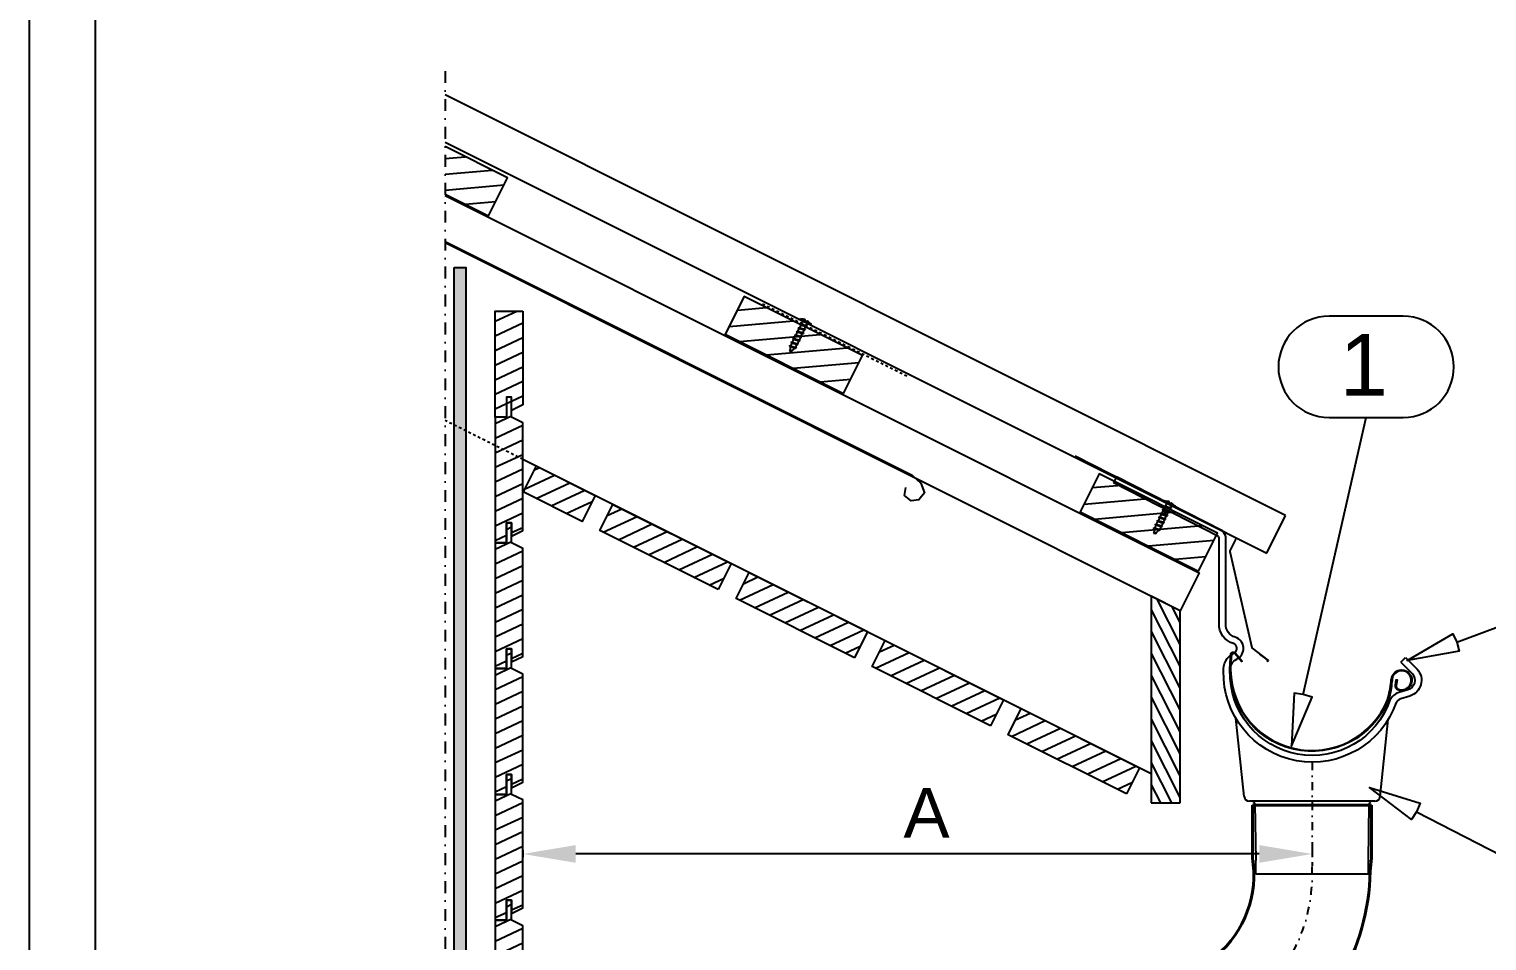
# Model space of a CAD drawing. Extents: x -5366 to 10078, y -29412 to -20292.
# Drawn here: x -2198 to -1096, y -27940 to -27251 of the extents above; entities that cross this region are included whole.
import ezdxf
from ezdxf.enums import TextEntityAlignment as Align

# ---------------------------------------------------------------- set-up
doc = ezdxf.new("R2010")
doc.units = 0
for name, pattern in [('KL', [4, 2, -2]), ('PKEL', [5, 2, -1.5, 0, -1.5]), ('PKL', [7, 3, -2, 0, -2])]:
    doc.linetypes.add(name, pattern=pattern)
doc.layers.get('0').update_dxf_attribs({"linetype": 'CONTINUOUS'})
for name, color, linetype in [('025', 1, 'CONTINUOUS'), ('1', 7, 'CONTINUOUS'), ('CLASSIC', 7, 'CONTINUOUS'), ('DET_RAAMIT', 7, 'CONTINUOUS'), ('Gruba', 3, 'CONTINUOUS'), ('KIINNIKE', 1, 'CONTINUOUS'), ('MITAT', 2, 'CONTINUOUS'), ('POIMULEVY', 7, 'CONTINUOUS'), ('RAAMIT', 2, 'CONTINUOUS'), ('RWS', 7, 'CONTINUOUS'), ('SININEN', 7, 'CONTINUOUS')]:
    doc.layers.add(name, color=color, linetype=linetype)
doc.layers.add('DET_RAAMI_ULOIN', color=7, linetype='CONTINUOUS', plot=False)
doc.layers.add('RWS LIMITYKSET YM', color=7, linetype='CONTINUOUS', plot=False)
doc.layers.add('KUVA', color=7, linetype='CONTINUOUS', lineweight=40)
doc.styles.add('arial', font='ARIAL.TTF')
doc.dimstyles.get("Standard").update_dxf_attribs({"dimtxt": 0.18, "dimasz": 0.18, "dimexe": 0.18, "dimexo": 0.0625, "dimgap": 0.09, "dimtad": 0, "dimtih": 1, "dimtoh": 1, "dimdec": 4, "dimzin": 0, "dimdsep": 46, "dimtxsty": 'Standard', "dimcen": 0.09, "dimadec": 0, "dimazin": 0, "dimtfac": 1, "dimtdec": 4, "dimtofl": 0, "dimtmove": 0, "dimatfit": 3, "dimfxl": 0, "dimtolj": 1, "dimtzin": 0, "dimarcsym": 0})
pattern_1 = [(25, (-1000.402, -26713.416), (-4.22618, 9.06308), [])]

# ---------------------------------------------------------------- blocks, each defined once
blk = doc.blocks.new('S43-25')
at = {"layer": 'KIINNIKE', "color": 1}
for p, q in [((-1.9, -5.4), (-1.9, -3.2)), ((1.9, -4.9), (1.9, -2.7))]:
    blk.add_line(p, q, dxfattribs=at)
at = {"layer": 'KIINNIKE'}
for p, q in [((-1.9, -8.5), (-1.9, -6.3)), ((-1.9, -11.5), (-1.9, -9.3)), ((1.9, -8), (1.9, -5.7)), ((1.9, -11), (1.9, -8.8))]:
    blk.add_line(p, q, dxfattribs=at)
at = {"layer": 'KIINNIKE', "color": 1}
for points in [[(-4.5, 1), (4.5, 1), (4.5, 0), (-4.5, 0)], [(2.6, -2.2), (2.1, -2.7), (-2.1, -3.3), (-2.7, -2.9), (-2.1, -2.4), (2.1, -1.8)], [(2.6, -5.2), (2.1, -5.7), (-2.1, -6.3), (-2.7, -6), (-2.1, -5.5), (2.1, -4.9)]]:
    blk.add_lwpolyline(points, close=True, dxfattribs=at)
for points in [[(-1.9, -2.4), (-1.9, -1, 0.414214), (-2.9, 0)], [(1.9, -1.9), (1.9, -1, -0.414214), (2.9, 0)]]:
    blk.add_lwpolyline(points, format="xyb", dxfattribs=at)
at = {"layer": 'KIINNIKE'}
for points in [[(2.6, -8.3), (2.1, -8.8), (-2.1, -9.4), (-2.7, -9), (-2.1, -8.5), (2.1, -7.9)], [(2.6, -11.3), (2.1, -11.8), (-2.1, -12.4), (-2.7, -12.1), (-2.1, -11.6), (2.1, -11)], [(2.6, -14.4), (2.1, -14.9), (-2.1, -15.4), (-2.7, -15.1), (-2.1, -14.6), (2.1, -14)], [(2.6, -17.4), (2.1, -17.9), (-2.1, -18.5), (-2.7, -18.2), (-2.1, -17.7), (2.1, -17.1)], [(2.6, -20.5), (2.1, -21), (-2, -21.5), (-2.6, -21.2), (-2, -20.7), (2.1, -20.1)], [(1.1, -23.7), (0.7, -24.1), (-0.6, -24.3), (-1, -24), (-0.6, -23.7), (0.7, -23.5)]]:
    blk.add_lwpolyline(points, close=True, dxfattribs=at)
for points in [[(-1.9, -9.3), (-1.9, -9.4)], [(1.9, -8.9), (1.9, -8.8)], [(-1.9, -14.6), (-1.9, -12.4)], [(-1.9, -17.6), (-1.9, -15.4)], [(-1.9, -18.7), (-1.9, -18.5)], [(1.9, -11.8), (1.9, -14)], [(1.9, -14.9), (1.9, -17.1)], [(1.9, -17.9), (1.9, -18.7)], [(0, -25), (-0.4, -24.2)], [(0.4, -24.1), (0, -25)]]:
    blk.add_lwpolyline(points, dxfattribs=at)
for points in [[(-1.7, -20.7, -0.048189), (-1.9, -18.7), (-1.9, -18.5)], [(-0.6, -23.7), (-0.9, -23, -0.041911), (-1.5, -21.5)], [(1.6, -21, -0.053388), (0.9, -23), (0.7, -23.5)], [(1.9, -17.9), (1.9, -18.7, -0.035659), (1.8, -20.2, -0.035659)]]:
    blk.add_lwpolyline(points, format="xyb", dxfattribs=at)
at = {"layer": 'RWS', "color": 1}
for points in [[(-0.7, 1), (-0.9, 1.7, 0.08871), (-3.3, 1, 0.082321)], [(3.3, 1, 0.08871), (0.9, 1.7), (0.7, 1)]]:
    blk.add_lwpolyline(points, format="xyb", dxfattribs=at)
blk = doc.blocks.new('A$C48CC0285')
at = {"layer": 'RWS'}
h = blk.add_hatch(dxfattribs=at)
h.set_pattern_fill('VAAKAV', color=1, scale=0.1, angle=25, style=0)
h.set_pattern_definition([(25, (718.972, 939.72), (-4.22618, 9.06308), [])])
h.paths.add_polyline_path([(-48.3, 48.7), (-58.1, 29.1), (-13.4, 6.7), (-3.6, 26.4)])
at = {"layer": '025', "color": 2}
blk.add_lwpolyline([(-48.3, 48.7), (-3.6, 26.4), (-13.4, 6.7), (-58.1, 29.1)], dxfattribs=at)
at = {"layer": 'RWS', "color": 2}
blk.add_line((-48.3, 48.7), (-58.1, 29.1), dxfattribs=at)
blk = doc.blocks.new('A$C1A014E56')
at = {"layer": 'KUVA'}
for p, q in [((44.9, 0), (-44.9, 0)), ((44.9, -40), (44.9, 0)), ((-44.9, -40), (-44.9, 0)), ((-44.9, -40), (-44, -50)), ((44.9, -40), (43.9, -50))]:
    blk.add_line(p, q, dxfattribs=at)
for centre, radius, start, end in [((-123.9, -52.6), 79.9, 302.8696, 1.8564), ((-127.6, -46.1), 171.6, 301.3357, 358.6964)]:
    blk.add_arc(centre, radius, start, end, dxfattribs=at)
at = {"layer": 'RWS LIMITYKSET YM', "linetype": 'KL'}
for p, q in [((-127.2, -146.8), (-80.5, -119.7)), ((-85.1, -219.7), (-127.2, -146.8)), ((-38.4, -192.7), (-85.1, -219.7))]:
    blk.add_line(p, q, dxfattribs=at)
blk = doc.blocks.new('*D121')
at = {"layer": 'MITAT', "color": 6, "lineweight": -2}
for p, q in [((-1824.5, -27871.1), (-1824.5, -27876.5)), ((-1228, -27871.1), (-1228, -27876.5)), ((-1268, -27874), (-1784.5, -27874))]:
    blk.add_line(p, q, dxfattribs=at)
at = {"layer": 'MITAT', "color": 6}
for points in [[(-1784.5, -27867.3), (-1784.5, -27880.7), (-1824.5, -27874)], [(-1268, -27867.3), (-1268, -27880.7), (-1228, -27874)]]:
    blk.add_solid(points, dxfattribs=at)
at = {"layer": 'MITAT', "color": 2, "insert": (-1519.4, -27843), "char_height": 37.5, "attachment_point": 5, "rotation": 360, "style": 'arial'}
blk.add_mtext('\\A1;A', dxfattribs=at)
blk = doc.blocks.new('A$C65423EF8')
at = {"layer": 'Gruba', "color": 3}
blk.add_line((217.1, 75.4), (220.6, 79), dxfattribs=at)
for points in [[(82.3, 174.6), (2.3, 215.4), (0, 210.9)], [(79.3, 170.5), (0, 210.9)], [(220.6, 79), (229.5, 70.1)]]:
    blk.add_lwpolyline(points, dxfattribs=at)
for points in [[(90.8, 89.6, -0.36276), (79.9, 104.9, -0.36276)], [(92, 94.4, -0.367886), (84.9, 104.7, -1.749447)], [(91, 82.4, 0.68073), (90.5, 89.6, 0.68073)], [(93.1, 77.8, 0.68073), (92, 94.4, -907.617005)], [(83.1, 68.2, -0.319573), (90.9, 82.3, -0.319573)], [(88.1, 68.8, -0.319573), (93.1, 77.8, -1.075827)], [(217.1, 75.4), (226, 66.6, -0.649998)]]:
    blk.add_lwpolyline(points, format="xyb", dxfattribs=at)
at = {"layer": 'Gruba'}
for points in [[(213.7, 45.1, -0.856466), (83.1, 68.9, -0.856466)], [(208.9, 46.7, -0.856466), (88.1, 68.8, -2.051163)], [(226, 66.6, -0.528683), (222.5, 54.7)], [(229.5, 70.1, -0.545084), (224, 49.9, -0.568485)], [(222.5, 54.7), (215.5, 52.5, 0.21401), (208.9, 46.7, 0.465331)], [(224, 49.9), (217, 47.8, 0.212494), (213.5, 44.7, 0.212494)]]:
    blk.add_lwpolyline(points, format="xyb", dxfattribs=at)
at = {"layer": 'RWS', "color": 3}
for p, q in [((79.9, 104.9), (79.9, 169.5)), ((84.9, 104.7), (84.9, 170))]:
    blk.add_line(p, q, dxfattribs=at)
for radius, start, end in [(2.83, 15.8785, 38.8262), (7.83, 9.5305, 48.53)]:
    blk.add_arc((77.1, 168.7), radius, start, end, dxfattribs=at)
blk = doc.blocks.new('A$C4A0A289D')
at = {"layer": '1', "color": 7, "linetype": 'Continuous'}
for p, q in [((48.3, 4.7), (42, 63.9)), ((151.1, 4.7), (157.3, 63.1))]:
    blk.add_line(p, q, dxfattribs=at)
at = {"layer": '1'}
for p, q in [((54.4, 1.2), (52.3, 1.2)), ((144.9, 1.2), (54.4, 1.2)), ((147.1, 1.2), (144.9, 1.2))]:
    blk.add_line(p, q, dxfattribs=at)
at = {"layer": '1', "color": 7, "linetype": 'Continuous'}
for centre, radius, start, end in [((52.3, 5.2), 4, 186.1127, 270), ((54.4, -0.8), 2, 45.9281, 90), ((144.9, -0.8), 2, 89.9983, 134.5044), ((147.1, 5.2), 4, 270, 353.8873)]:
    blk.add_arc(centre, radius, start, end, dxfattribs=at)
at = {"layer": 'RWS LIMITYKSET YM', "color": 7, "linetype": 'Continuous'}
for p, q in [((56.4, -0.8), (57.2, -43.5)), ((142.2, -43.5), (142.9, -0.8)), ((57.2, -53.8), (57.2, -44.1)), ((142.2, -53.8), (57.2, -53.8)), ((142.2, -53.8), (142.2, -44.1))]:
    blk.add_line(p, q, dxfattribs=at)
for centre, radius, start, end in [((54.4, -0.8), 2, 1.8561, 45.9281), ((144.9, -0.8), 2, 134.5044, 179.0088), ((37.2, -44.1), 20, 0, 1.8561), ((162.2, -44.1), 20, 178.1439, 180)]:
    blk.add_arc(centre, radius, start, end, dxfattribs=at)

msp = doc.modelspace()

# ---------------------------------------------------------------- hatches: boundary and pattern name
at = {"layer": 'RAAMIT'}
h = msp.add_hatch(dxfattribs=at)
h.set_pattern_fill('PISTE', color=1, scale=0.04, style=0)
h.set_pattern_definition([(0, (-1000.4024, -26713.416), (2, 2), [0, -4])])
h.paths.add_polyline_path([(-1876.48828, -27431.11092), (-1867.48828, -27431.11092), (-1867.48828, -28431.11092), (-1876.48828, -28431.11092)])
at = {"layer": 'RWS'}
h = msp.add_hatch(dxfattribs=at)
h.set_pattern_fill('ANSI31', color=1, scale=95, angle=320, style=0)
h.set_pattern_definition([(5, (2532.701, -27045.765), (-1.034974, 11.829812), [])])
h.paths.add_polyline_path([(-1883.3462, -27339.71706), (-1883.3462, -27375.49415), (-1850.39756, -27391.96846), (-1836.08673, -27363.34679)])
h = msp.add_hatch(dxfattribs=at)
h.set_pattern_fill('ANSI31', color=1, scale=95, angle=320, style=0)
h.set_pattern_definition([(5, (2801.025, -27179.927), (-1.034974, 11.829812), [])])
h.paths.add_polyline_path([(-1582.07444, -27526.13003), (-1567.7636, -27497.50836), (-1657.20632, -27452.787), (-1671.51716, -27481.40867)])
h = msp.add_hatch(dxfattribs=at)
h.set_pattern_fill('VAAKAV', color=1, scale=0.1, angle=25, style=0)
h.set_pattern_definition(pattern_1)
h.paths.add_polyline_path([(-1824.48828, -27463.99284), (-1824.48828, -27534.74284), (-1832.98828, -27538.99284), (-1832.98828, -27528.99284), (-1836.98828, -27528.99284), (-1836.98828, -27543.99284), (-1845.48828, -27543.99284), (-1845.48828, -27463.99284)])
h = msp.add_hatch(dxfattribs=at)
h.set_pattern_fill('VAAKAV', color=1, scale=0.1, angle=25, style=0)
h.set_pattern_definition(pattern_1)
h.paths.add_polyline_path([(-1832.98828, -27528.99284), (-1836.98828, -27528.99284), (-1836.98828, -27543.99284), (-1845.48828, -27543.99284), (-1845.48828, -27638.99284), (-1836.98828, -27638.99284), (-1836.98828, -27623.99284), (-1832.98828, -27623.99284), (-1832.98828, -27633.99284), (-1824.48828, -27629.74284), (-1824.48828, -27548.24284), (-1832.98828, -27543.99284)])
h = msp.add_hatch(dxfattribs=at)
h.set_pattern_fill('ANSI31', color=1, scale=95, angle=320, style=0)
h.set_pattern_definition([(5, (3069.348, -27314.088), (-1.034974, 11.829812), [])])
h.paths.add_polyline_path([(-1313.75131, -27660.29159), (-1299.44048, -27631.66992), (-1388.8832, -27586.94856), (-1403.19403, -27615.57023)])
h = msp.add_hatch(dxfattribs=at)
h.set_pattern_fill('VAAKAV', color=1, scale=0.1, angle=25, style=0)
h.set_pattern_definition([(25, (-944.432, -26741.318), (-4.22618, 9.06308), [])])
h.paths.add_polyline_path([(-1676.81966, -27674.33045), (-1766.26238, -27629.60909), (-1756.42368, -27609.93169), (-1666.98096, -27654.65305)])
h = msp.add_hatch(dxfattribs=at)
h.set_pattern_fill('VAAKAV', color=1, scale=0.1, angle=25, style=0)
h.set_pattern_definition([(25, (-1000.402, -26808.416), (-4.22618, 9.06308), [])])
h.paths.add_polyline_path([(-1832.98828, -27623.99284), (-1836.98828, -27623.99284), (-1836.98828, -27638.99284), (-1845.48828, -27638.99284), (-1845.48828, -27733.99284), (-1836.98828, -27733.99284), (-1836.98828, -27718.99284), (-1832.98828, -27718.99284), (-1832.98828, -27728.99284), (-1824.48828, -27724.74284), (-1824.48828, -27643.24284), (-1832.98828, -27638.99284)])
h = msp.add_hatch(dxfattribs=at)
h.set_pattern_fill('VAAKAV', color=1, scale=0.1, angle=25, style=0)
h.set_pattern_definition([(25, (-841.572, -26792.748), (-4.22618, 9.06308), [])])
h.paths.add_polyline_path([(-1573.96053, -27725.76001), (-1663.40325, -27681.03865), (-1653.56455, -27661.36125), (-1564.12183, -27706.08261)])
h = msp.add_hatch(dxfattribs=at)
h.set_pattern_fill('VAAKAV', color=1, scale=0.1, angle=25, style=0)
h.set_pattern_definition([(25, (-1000.402, -26903.416), (-4.22618, 9.06308), [])])
h.paths.add_polyline_path([(-1832.98828, -27718.99284), (-1836.98828, -27718.99284), (-1836.98828, -27733.99284), (-1845.48828, -27733.99284), (-1845.48828, -27828.99284), (-1836.98828, -27828.99284), (-1836.98828, -27813.99284), (-1832.98828, -27813.99284), (-1832.98828, -27823.99284), (-1824.48828, -27819.74284), (-1824.48828, -27738.24284), (-1832.98828, -27733.99284)])
h = msp.add_hatch(dxfattribs=at)
h.set_pattern_fill('VAAKAV', color=1, scale=0.1, angle=25, style=0)
h.set_pattern_definition([(25, (-738.713, -26844.178), (-4.22618, 9.06308), [])])
h.paths.add_polyline_path([(-1471.1014, -27777.18958), (-1560.54412, -27732.46822), (-1550.70542, -27712.79082), (-1461.2627, -27757.51218)])
h = msp.add_hatch(dxfattribs=at)
h.set_pattern_fill('VAAKAV', color=1, scale=0.1, angle=25, style=0)
h.set_pattern_definition([(25, (-635.854, -26895.607), (-4.22618, 9.06308), [])])
h.paths.add_polyline_path([(-1368.24228, -27828.61914), (-1457.68499, -27783.89778), (-1447.8463, -27764.22038), (-1358.40358, -27808.94174)])
h = msp.add_hatch(dxfattribs=at)
h.set_pattern_fill('VAAKAV', color=1, scale=0.1, angle=25, style=0)
h.set_pattern_definition([(25, (-1000.402, -26998.416), (-4.22618, 9.06308), [])])
h.paths.add_polyline_path([(-1832.98828, -27813.99284), (-1836.98828, -27813.99284), (-1836.98828, -27828.99284), (-1845.48828, -27828.99284), (-1845.48828, -27923.99284), (-1836.98828, -27923.99284), (-1836.98828, -27908.99284), (-1832.98828, -27908.99284), (-1832.98828, -27918.99284), (-1824.48828, -27914.74284), (-1824.48828, -27833.24284), (-1832.98828, -27828.99284)])
h = msp.add_hatch(dxfattribs=at)
h.set_pattern_fill('VAAKAV', color=1, scale=0.1, angle=25, style=0)
h.set_pattern_definition([(25, (-1000.402, -27093.416), (-4.22618, 9.06308), [])])
h.paths.add_polyline_path([(-1832.98828, -27908.99284), (-1836.98828, -27908.99284), (-1836.98828, -27923.99284), (-1845.48828, -27923.99284), (-1845.48828, -28018.99284), (-1836.98828, -28018.99284), (-1836.98828, -28003.99284), (-1832.98828, -28003.99284), (-1832.98828, -28013.99284), (-1824.48828, -28009.74284), (-1824.48828, -27928.24284), (-1832.98828, -27923.99284)])

# ---------------------------------------------------------------- linework, layer by layer
at = {"color": 3}
msp.add_lwpolyline([(-1267.6785, -27723.03496), (-1262.08805, -27727.24767, -0.3070790787), (-1262.01156, -27727.80367, 1.9670986918), (-1261.24097, -27727.56088), (-1273.0547, -27718.6586, -0.10291126), (-1273.2713, -27718.31364), (-1290.04181, -27645.67259, -0.1361524896), (-1289.93527, -27645.14861), (-1285.55193, -27636.54583, 0.4142135624), (-1285.98895, -27635.20084), (-1407.16583, -27573.45813)], format="xyb", dxfattribs=at)
at = {"layer": '025', "color": 1, "linetype": 'PKL', "ltscale": 3}
msp.add_line((-1883.3462, -27282.62964), (-1883.3462, -28677.49957), dxfattribs=at)
at = {"layer": '025', "color": 2}
for points in [[(-1676.81966, -27674.33045), (-1766.26238, -27629.60909), (-1756.42368, -27609.93169), (-1666.98096, -27654.65305)], [(-1573.96053, -27725.76001), (-1663.40325, -27681.03865), (-1653.56455, -27661.36125), (-1564.12183, -27706.08261)], [(-1471.1014, -27777.18958), (-1560.54412, -27732.46822), (-1550.70542, -27712.79082), (-1461.2627, -27757.51218)], [(-1368.24228, -27828.61914), (-1457.68499, -27783.89778), (-1447.8463, -27764.22038), (-1358.40358, -27808.94174)]]:
    msp.add_lwpolyline(points, close=True, dxfattribs=at)
at = {"layer": 'CLASSIC', "color": 1}
for p, q in [((-1327.69876, -27715.68364), (-1345.08321, -27681.56473)), ((-1327.69876, -27732.20381), (-1349.69876, -27689.02638)), ((-1327.69876, -27699.16347), (-1333.71418, -27687.35754)), ((-1327.69876, -27748.72398), (-1349.69876, -27705.54655)), ((-1327.69876, -27765.24415), (-1349.69876, -27722.06672)), ((-1327.69876, -27781.76432), (-1349.69876, -27738.58689)), ((-1327.69876, -27798.28449), (-1349.69876, -27755.10706)), ((-1327.85764, -27814.49283), (-1349.69876, -27771.62723)), ((-1327.73034, -27831.26285), (-1349.69876, -27788.1474)), ((-1334.00392, -27835.47041), (-1349.69876, -27804.66757)), ((-1342.44576, -27835.42255), (-1349.69876, -27821.18774))]:
    msp.add_line(p, q, dxfattribs=at)
msp.add_lwpolyline([(-1149.04795, -27842.17625), (-1152.75946, -27848.07363), (-1184.60738, -27823.91353), (-1146.41689, -27835.72396), (-1149.04795, -27842.17625), (-956.28074, -27941.1782), (-984.26324, -27941.1782, 1), (-984.26324, -28017.73025), (-928.29824, -28017.73025, 1), (-928.29824, -27941.1782), (-956.28074, -27941.1782)], format="xyb", dxfattribs=at)
at = {"layer": 'DET_RAAMI_ULOIN', "color": 2}
msp.add_lwpolyline([(-2197.64544, -29412.3081), (-217.64544, -29412.3081), (-217.64544, -26562.3081), (-2197.64544, -26562.3081)], close=True, dxfattribs=at)
at = {"layer": 'DET_RAAMIT', "color": 2}
for p, q in [((-1327.69876, -27690.42255), (-1349.69876, -27679.21299)), ((-1349.69876, -27679.21299), (-1349.69876, -27835.42255)), ((-1327.69876, -27835.42255), (-1327.69876, -27690.42255)), ((-1349.69876, -27835.42255), (-1327.69876, -27835.42255))]:
    msp.add_line(p, q, dxfattribs=at)
msp.add_lwpolyline([(-2147.64544, -29362.3081), (-267.64544, -29362.3081), (-267.64544, -26612.3081), (-2147.64544, -26612.3081)], close=True, dxfattribs=at)
at = {"layer": 'POIMULEVY', "color": 1, "linetype": 'Continuous'}
msp.add_lwpolyline([(-1234.7074, -27753.48807), (-1241.61523, -27752.54099), (-1243.57389, -27792.49296), (-1228.06897, -27755.62029), (-1234.7074, -27753.48807), (-1187.17329, -27544.37902), (-1159.17332, -27544.37902, 1), (-1159.17332, -27467.77917), (-1215.17326, -27467.77917, 1), (-1215.17326, -27544.37902), (-1187.17329, -27544.37902)], format="xyb", dxfattribs=at)
at = {"layer": 'POIMULEVY', "color": 1}
msp.add_lwpolyline([(-1118.66396, -27714.00256), (-1116.82347, -27720.72772), (-1156.17819, -27727.88357), (-1121.64429, -27707.69917), (-1118.66396, -27714.00256), (-1093.65447, -27704.74855), (-972.46174, -27659.90483), (-1000.46174, -27659.90483, -1), (-1000.46174, -27583.30491), (-944.46174, -27583.30491, -1), (-944.46174, -27659.90483), (-972.46174, -27659.90483)], format="xyb", dxfattribs=at)
at = {"layer": 'RAAMIT'}
msp.add_lwpolyline([(-1876.48828, -27431.11092), (-1867.48828, -27431.11092), (-1867.48828, -28431.11092), (-1876.48828, -28431.11092)], close=True, dxfattribs=at)
at = {"layer": 'RWS', "color": 1, "linetype": 'PKL', "ltscale": 3}
msp.add_line((-1883.3462, -27282.62964), (-1883.3462, -28677.49957), dxfattribs=at)
at = {"layer": 'RWS', "color": 1, "linetype": 'KL'}
msp.add_line((-1534.3214, -27513.14405), (-1643.97532, -27458.31709), dxfattribs=at)
at = {"layer": 'RWS', "color": 2, "linetype": 'KL'}
msp.add_line((-1824.48828, -27575.98231), (-1883.3462, -27546.55335), dxfattribs=at)
at = {"layer": 'RWS', "color": 5}
msp.add_line((-1349.69876, -27813.37707), (-1824.48828, -27575.98231), dxfattribs=at)
at = {"layer": 'RWS', "color": 3}
msp.add_lwpolyline([(-1883.3462, -27375.49415), (-1850.39756, -27391.96846), (-1836.08673, -27363.34679), (-1883.3462, -27339.71706)], dxfattribs=at)
at = {"layer": 'RWS', "color": 5}
msp.add_lwpolyline([(-1883.3462, -27376.61218), (-1313.3041, -27661.63323), (-1327.61493, -27690.2549), (-1883.3462, -27412.38927)], dxfattribs=at)
at = {"layer": 'RWS', "color": 2}
msp.add_lwpolyline([(-1883.3462, -27411.27398), (-1530.21647, -27587.83884), (-1523.64332, -27593.89726), (-1520.98337, -27601.13562), (-1525.19147, -27606.60004), (-1531.09903, -27607.33737), (-1536.04759, -27603.20047), (-1534.94112, -27597.29225)], dxfattribs=at)
at = {"layer": 'RWS', "color": 3}
for points in [[(-1582.07444, -27526.13003), (-1567.7636, -27497.50836), (-1657.20632, -27452.787), (-1671.51716, -27481.40867)], [(-1313.75131, -27660.29159), (-1299.44048, -27631.66992), (-1388.8832, -27586.94856), (-1403.19403, -27615.57023)]]:
    msp.add_lwpolyline(points, close=True, dxfattribs=at)
at = {"layer": 'RWS', "color": 2}
for points in [[(-1824.48828, -27463.99284), (-1824.48828, -27534.74284), (-1832.98828, -27538.99284), (-1832.98828, -27528.99284), (-1836.98828, -27528.99284), (-1836.98828, -27543.99284), (-1845.48828, -27543.99284), (-1845.48828, -27463.99284)], [(-1832.98828, -27528.99284), (-1836.98828, -27528.99284), (-1836.98828, -27543.99284), (-1845.48828, -27543.99284), (-1845.48828, -27638.99284), (-1836.98828, -27638.99284), (-1836.98828, -27623.99284), (-1832.98828, -27623.99284), (-1832.98828, -27633.99284), (-1824.48828, -27629.74284), (-1824.48828, -27548.24284), (-1832.98828, -27543.99284)], [(-1832.98828, -27623.99284), (-1836.98828, -27623.99284), (-1836.98828, -27638.99284), (-1845.48828, -27638.99284), (-1845.48828, -27733.99284), (-1836.98828, -27733.99284), (-1836.98828, -27718.99284), (-1832.98828, -27718.99284), (-1832.98828, -27728.99284), (-1824.48828, -27724.74284), (-1824.48828, -27643.24284), (-1832.98828, -27638.99284)], [(-1832.98828, -27718.99284), (-1836.98828, -27718.99284), (-1836.98828, -27733.99284), (-1845.48828, -27733.99284), (-1845.48828, -27828.99284), (-1836.98828, -27828.99284), (-1836.98828, -27813.99284), (-1832.98828, -27813.99284), (-1832.98828, -27823.99284), (-1824.48828, -27819.74284), (-1824.48828, -27738.24284), (-1832.98828, -27733.99284)], [(-1832.98828, -27813.99284), (-1836.98828, -27813.99284), (-1836.98828, -27828.99284), (-1845.48828, -27828.99284), (-1845.48828, -27923.99284), (-1836.98828, -27923.99284), (-1836.98828, -27908.99284), (-1832.98828, -27908.99284), (-1832.98828, -27918.99284), (-1824.48828, -27914.74284), (-1824.48828, -27833.24284), (-1832.98828, -27828.99284)], [(-1832.98828, -27908.99284), (-1836.98828, -27908.99284), (-1836.98828, -27923.99284), (-1845.48828, -27923.99284), (-1845.48828, -28018.99284), (-1836.98828, -28018.99284), (-1836.98828, -28003.99284), (-1832.98828, -28003.99284), (-1832.98828, -28013.99284), (-1824.48828, -28009.74284), (-1824.48828, -27928.24284), (-1832.98828, -27923.99284)]]:
    msp.add_lwpolyline(points, close=True, dxfattribs=at)
at = {"layer": 'RWS', "color": 3, "ltscale": 20}
msp.add_lwpolyline([(-1170.94901, -27757.47034, 0.0482215874), (-1168.34038, -27743.68267, 0.0074854157), (-1168.08552, -27741.85606, -2.9242407541), (-1163.21253, -27750.072, -0.3481491707), (-1165.07786, -27746.84635), (-1164.42235, -27742.38093), (-1163.82872, -27742.46808), (-1164.48422, -27746.9335, 0.3481491707), (-1162.99196, -27749.51401, 2.9242407541), (-1167.4901, -27741.93007, -0.0074854157), (-1167.74745, -27743.77447, -0.0546525379), (-1170.23142, -27757.29504, -0.8597670786), (-1290.00809, -27729.34998), (-1289.53645, -27723.36854, -0.6681786379), (-1286.02164, -27722.22709), (-1280.82695, -27728.3111), (-1281.28325, -27728.7007), (-1286.47794, -27722.61669, 0.6681786379), (-1288.93831, -27723.41571), (-1289.40995, -27729.39714, 0.8567449409)], format="xyb", close=True, dxfattribs=at)
at = {"layer": 'RWS', "linetype": 'PKEL', "ltscale": 3}
msp.add_lwpolyline([(-1228.02636, -27804.66777), (-1228.02672, -27883.26672, -0.3286788922), (-1309.2372, -28006.0385), (-1697.35126, -28214.74119, 0.2240776851), (-1737.04489, -28306.90969), (-1736.88571, -28677.49957)], format="xyb", dxfattribs=at)
at = {"layer": 'SININEN', "color": 2}
for p, q in [((-1248.00985, -27618.24882), (-1883.3462, -27300.58065)), ((-1883.3462, -27336.35773), (-1262.32069, -27646.87049)), ((-1262.32069, -27646.87049), (-1248.00985, -27618.24882))]:
    msp.add_line(p, q, dxfattribs=at)

# ---------------------------------------------------------------- block references
at = {"layer": 'RWS', "color": 1, "rotation": 333.4700829172596}
for p in [(-1611.12197, -27472.42169), (-1335.96564, -27609.99985)]:
    msp.add_blockref('S43-25', p, dxfattribs=at)
at = {"layer": 'RWS'}
for name, p in [('A$C48CC0285', (-1766.26238, -27629.60909)), ('A$C65423EF8', (-1378.05451, -27804.63397)), ('A$C4A0A289D', (-1327.69876, -27835.42255)), ('A$C1A014E56', (-1228.02624, -27837.19905))]:
    msp.add_blockref(name, p, dxfattribs=at)

# ---------------------------------------------------------------- texts
at = {"layer": 'CLASSIC', "color": 2, "style": 'arial'}
msp.add_text('1', height=46.66664, dxfattribs=at).set_placement((-1188.94226, -27504.50787), align=Align.MIDDLE)

# ---------------------------------------------------------------- dimensions: what is measured, and where the dimension line sits
at = {"layer": 'MITAT', "color": 5}
dim = msp.add_linear_dim(base=(-1824.48828, -27873.99284), p1=(-1228.02664, -27866.06451), p2=(-1824.48828, -27866.0644), angle=179.99998922, text='A', dimstyle='Standard', override={"dimscale": 2.5, "dimtxt": 15, "dimasz": 16, "dimexe": 1, "dimexo": 2, "dimgap": 0.5, "dimjust": 0, "dimtih": 0, "dimtoh": 0, "dimdec": 0, "dimzin": 8, "dimtxsty": 'arial', "dimdle": 1, "dimclrd": 6, "dimclre": 6, "dimclrt": 2, "dimtp": 0.5, "dimtm": 0.5, "dimtfac": 0.01875, "dimtix": 1, "dimtofl": 1, "dimtmove": 2, "dimtvp": 1}, dxfattribs=at)
dim.commit()
dim.dimension.update_dxf_attribs({"geometry": '*D121', "text_midpoint": (-1519.40293, -27843.03483), "dimtype": 161})

doc.saveas('drawing.dxf')
